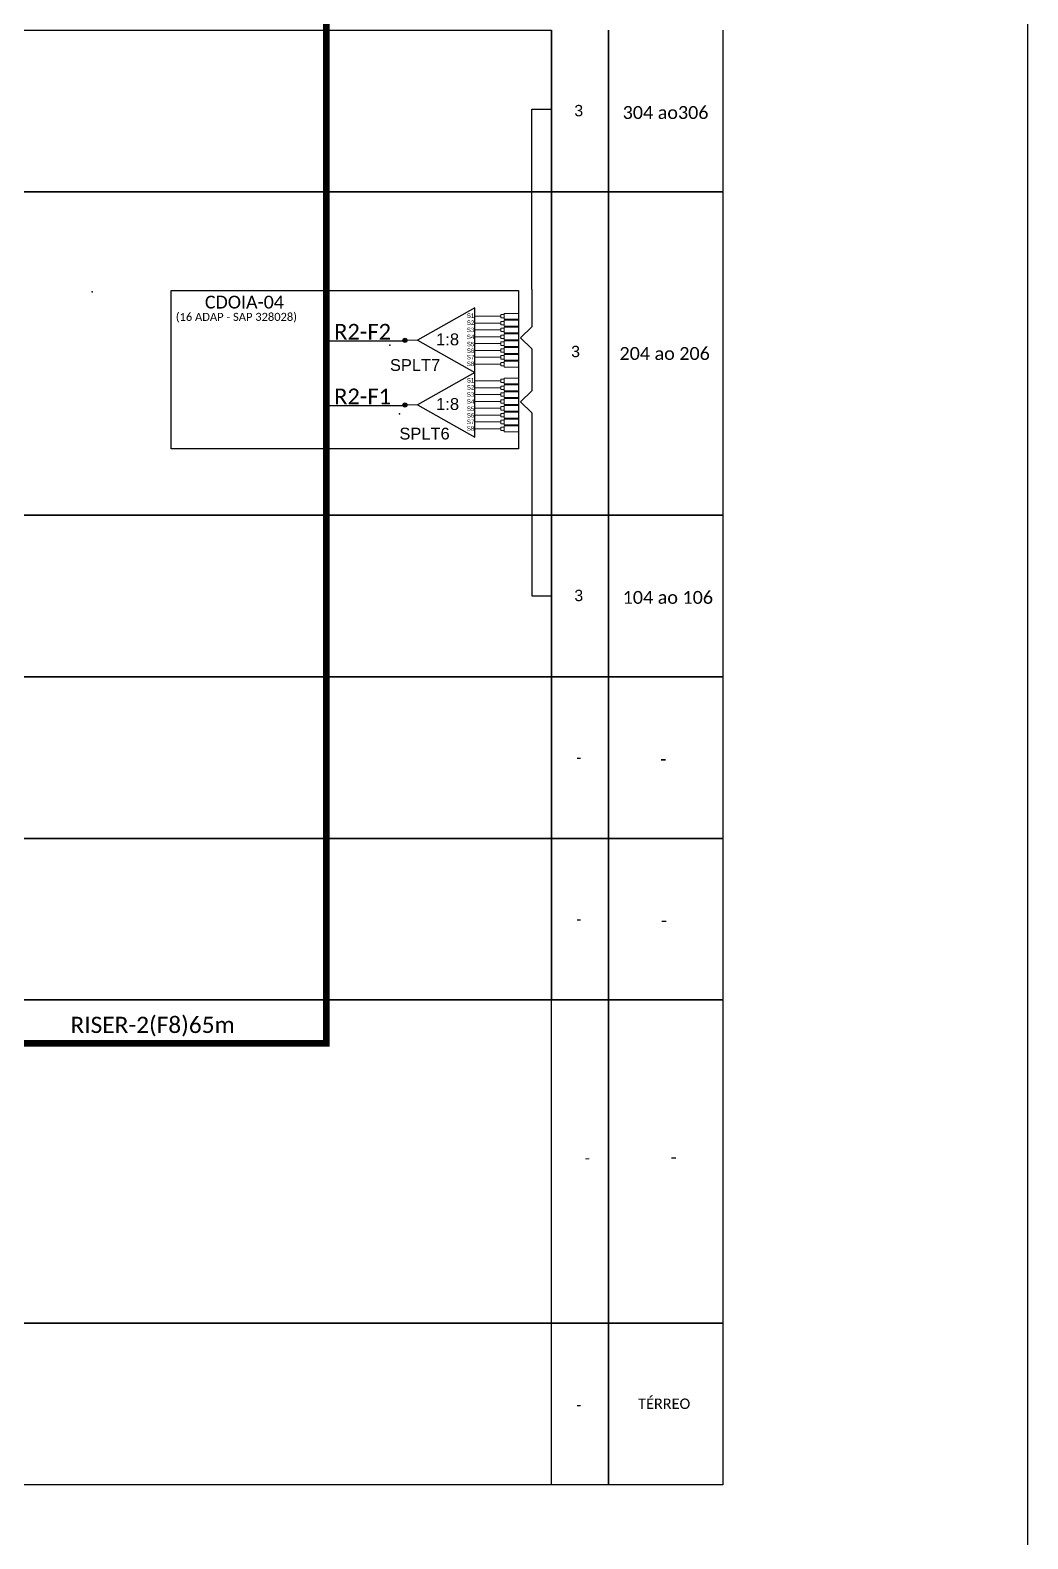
# Model space of a CAD drawing. Header units: metres. Extents: x -834 to 7, y 763 to 1357.
# Drawn here: x -102.5 to 7.3, y 1025.3 to 1191.4 of the extents above; entities that cross this region are included whole.
import ezdxf
from ezdxf.enums import TextEntityAlignment as Align

# ---------------------------------------------------------------- set-up
doc = ezdxf.new("R2010")
doc.units = ezdxf.units.M
doc.styles.add('ARIAL', font='arial.ttf')
doc.styles.add('WMF-Calibri0', font='calibri.ttf')

# ---------------------------------------------------------------- blocks, each defined once
blk = doc.blocks.new('SPLITTER_')
blk.add_point((0, 0))
at = {"style": 'ARIAL', "flags": 4}
blk.add_attdef('SPLT', (0, -3.26), '', height=1.5, dxfattribs=at)
blk = doc.blocks.new('A$C415C251F')
at = {"color": 3}
blk.add_point((0, 0), dxfattribs=at)
blk = doc.blocks.new('LEG_CDOIA8_C-SPLT_ESQ')
at = {"color": 3, "extrusion": (0, 0, -1), "xscale": -1, "zscale": -1}
blk.add_blockref('A$C415C251F', (0, 0), dxfattribs=at)
at = {"color": 1, "style": 'WMF-Calibri0', "flags": 4}
blk.add_attdef('CDO', (21.44, -2.61), '', height=2, dxfattribs=at)
blk.add_attdef('MODELO', text='', height=1.5, dxfattribs=at).set_placement((22.54, -4.54), align=Align.CENTER)
at = {"style": 'ARIAL', "flags": 4}
blk.add_attdef('SPLITAGEM', text='', height=1.5, dxfattribs=at).set_placement((18.61, -12.59), align=Align.CENTER)
blk = doc.blocks.new('SPLT_1-8_SC-APC')
at = {"color": 1}
blk.add_lwpolyline([(-7.37, -2.1), (-17.04, -7.55), (-7.37, -13), (-7.37, -2.1)], dxfattribs=at)
at = {"color": 3, "lineweight": 0}
for points in [[(-2.99, -3.51), (-7.37, -3.51)], [(-7.37, -4.66), (-2.99, -4.66)], [(-2.41, -3.02), (-2.41, -4)], [(-2.41, -3.02), (0, -3.02)], [(-2.41, -4), (0, -4)], [(-2.41, -4.17), (-2.41, -5.16)], [(-2.41, -4.17), (0, -4.17)], [(-7.37, -5.82), (-2.99, -5.82)], [(-7.37, -6.97), (-2.99, -6.97)], [(-2.41, -5.16), (0, -5.16)], [(-2.41, -5.32), (-2.41, -6.31)], [(-2.41, -5.32), (0, -5.32)], [(-2.41, -6.31), (0, -6.31)], [(-2.41, -6.48), (-2.41, -7.46)], [(-2.41, -6.48), (0, -6.48)], [(-2.41, -7.46), (0, -7.46)], [(-7.37, -8.12), (-2.99, -8.12)], [(-7.37, -9.28), (-2.99, -9.28)], [(-2.41, -7.63), (-2.41, -8.62)], [(-2.41, -7.63), (0, -7.63)], [(-2.41, -8.62), (0, -8.62)], [(-2.41, -8.78), (-2.41, -9.77)], [(-2.41, -8.78), (0, -8.78)], [(-2.41, -9.77), (0, -9.77)], [(-2.41, -9.94), (-2.41, -10.92)], [(-2.41, -9.94), (0, -9.94)], [(-7.37, -10.43), (-2.99, -10.43)], [(-7.37, -11.58), (-2.99, -11.58)], [(-2.41, -10.92), (0, -10.92)], [(-2.41, -11.09), (-2.41, -12.08)], [(-2.41, -11.09), (0, -11.09)], [(-2.41, -12.08), (0, -12.08)]]:
    blk.add_lwpolyline(points, dxfattribs=at)
for points in [[(-2.99, -3.22), (-2.41, -3.22), (-2.41, -3.8), (-2.99, -3.8)], [(-2.99, -4.38), (-2.41, -4.38), (-2.41, -4.95), (-2.99, -4.95)], [(-2.99, -5.53), (-2.41, -5.53), (-2.41, -6.1), (-2.99, -6.1)], [(-2.99, -6.68), (-2.41, -6.68), (-2.41, -7.26), (-2.99, -7.26)], [(-2.99, -7.84), (-2.41, -7.84), (-2.41, -8.41), (-2.99, -8.41)], [(-2.99, -8.99), (-2.41, -8.99), (-2.41, -9.56), (-2.99, -9.56)], [(-2.99, -10.14), (-2.41, -10.14), (-2.41, -10.72), (-2.99, -10.72)], [(-2.99, -11.3), (-2.41, -11.3), (-2.41, -11.87), (-2.99, -11.87)]]:
    blk.add_lwpolyline(points, close=True, dxfattribs=at)
at = {"color": 1, "lineweight": 0}
blk.add_lwpolyline([(-17.04, -7.55), (-19.26, -7.55)], dxfattribs=at)
at = {"color": 1, "style": 'ARIAL'}
for s, height, p in [('S1', 0.75, (-8.74, -3.78)), ('S2', 0.75, (-8.74, -4.97)), ('1:8', 2, (-13.91, -8.4)), ('S3', 0.75, (-8.74, -6.18)), ('S4', 0.75, (-8.74, -7.36)), ('S5', 0.75, (-8.74, -8.57)), ('S6', 0.75, (-8.74, -9.69)), ('S7', 0.75, (-8.74, -10.78)), ('S8', 0.75, (-8.74, -11.9))]:
    blk.add_text(s, height=height, dxfattribs=at).set_placement(p)

msp = doc.modelspace()

# ---------------------------------------------------------------- hatches: boundary and pattern name
h = msp.add_hatch(color=3)
h.dxf.hatch_style = 1
edge = h.paths.add_edge_path()
edge.add_arc((-61.28, 1157.28), 0.233, 0, 360)
h = msp.add_hatch(color=3)
h.dxf.hatch_style = 1
edge = h.paths.add_edge_path()
edge.add_arc((-61.28, 1150.16), 0.233, 0, 360)

# ---------------------------------------------------------------- linework, layer by layer
for p, q in [((-252.76, 1191.42), (-45.16, 1191.42)), ((-252.76, 1191.42), (-45.16, 1191.42)), ((-45.16, 1191.42), (-45.16, 1173.63)), ((-45.16, 1173.63), (-45.16, 1191.42)), ((-45.16, 1191.42), (-45.16, 1173.63)), ((-45.16, 1173.63), (-45.16, 1191.42)), ((-38.87, 1173.63), (-38.87, 1191.42)), ((-38.87, 1191.42), (-38.87, 1173.63)), ((-38.87, 1173.63), (-38.87, 1191.42)), ((-38.87, 1191.42), (-38.87, 1173.63)), ((-26.29, 1191.42), (-26.29, 1173.63)), ((-26.29, 1191.42), (-26.29, 1173.63)), ((-45.16, 1173.63), (-252.76, 1173.63)), ((-252.76, 1173.63), (-45.16, 1173.63)), ((-45.16, 1173.63), (-252.76, 1173.63)), ((-252.76, 1173.63), (-45.16, 1173.63)), ((-38.87, 1173.63), (-45.16, 1173.63)), ((-45.16, 1173.63), (-45.16, 1138.04)), ((-45.16, 1173.63), (-38.87, 1173.63)), ((-45.16, 1138.04), (-45.16, 1173.63)), ((-38.87, 1173.63), (-45.16, 1173.63)), ((-45.16, 1173.63), (-45.16, 1138.04)), ((-45.16, 1173.63), (-38.87, 1173.63)), ((-45.16, 1138.04), (-45.16, 1173.63)), ((-26.29, 1173.63), (-38.87, 1173.63)), ((-38.87, 1173.63), (-26.29, 1173.63)), ((-38.87, 1138.04), (-38.87, 1173.63)), ((-38.87, 1173.63), (-38.87, 1138.04)), ((-26.29, 1173.63), (-38.87, 1173.63)), ((-38.87, 1173.63), (-26.29, 1173.63)), ((-38.87, 1138.04), (-38.87, 1173.63)), ((-38.87, 1173.63), (-38.87, 1138.04)), ((-26.29, 1173.63), (-26.29, 1138.04)), ((-26.29, 1173.63), (-26.29, 1138.04)), ((-45.16, 1138.04), (-252.76, 1138.04)), ((-252.76, 1138.04), (-45.16, 1138.04)), ((-45.16, 1138.04), (-252.76, 1138.04)), ((-252.76, 1138.04), (-45.16, 1138.04)), ((-38.87, 1138.04), (-45.16, 1138.04)), ((-45.16, 1138.04), (-45.16, 1120.25)), ((-45.16, 1138.04), (-38.87, 1138.04)), ((-45.16, 1120.25), (-45.16, 1138.04)), ((-38.87, 1138.04), (-45.16, 1138.04)), ((-45.16, 1138.04), (-45.16, 1120.25)), ((-45.16, 1138.04), (-38.87, 1138.04)), ((-45.16, 1120.25), (-45.16, 1138.04)), ((-26.29, 1138.04), (-38.87, 1138.04)), ((-38.87, 1138.04), (-26.29, 1138.04)), ((-38.87, 1120.25), (-38.87, 1138.04)), ((-38.87, 1138.04), (-38.87, 1120.25)), ((-26.29, 1138.04), (-38.87, 1138.04)), ((-38.87, 1138.04), (-26.29, 1138.04)), ((-38.87, 1120.25), (-38.87, 1138.04)), ((-38.87, 1138.04), (-38.87, 1120.25)), ((-26.29, 1138.04), (-26.29, 1120.25)), ((-26.29, 1138.04), (-26.29, 1120.25)), ((-45.16, 1120.25), (-252.76, 1120.25)), ((-252.76, 1120.25), (-45.16, 1120.25)), ((-45.16, 1120.25), (-252.76, 1120.25)), ((-252.76, 1120.25), (-45.16, 1120.25)), ((-38.87, 1120.25), (-45.16, 1120.25)), ((-45.16, 1120.25), (-45.16, 1102.45)), ((-45.16, 1120.25), (-38.87, 1120.25)), ((-45.16, 1102.45), (-45.16, 1120.25)), ((-38.87, 1120.25), (-45.16, 1120.25)), ((-45.16, 1120.25), (-45.16, 1102.45)), ((-45.16, 1120.25), (-38.87, 1120.25)), ((-45.16, 1102.45), (-45.16, 1120.25)), ((-26.29, 1120.25), (-38.87, 1120.25)), ((-38.87, 1120.25), (-26.29, 1120.25)), ((-38.87, 1102.45), (-38.87, 1120.25)), ((-38.87, 1120.25), (-38.87, 1102.45)), ((-26.29, 1120.25), (-38.87, 1120.25)), ((-38.87, 1120.25), (-26.29, 1120.25)), ((-38.87, 1102.45), (-38.87, 1120.25)), ((-38.87, 1120.25), (-38.87, 1102.45)), ((-26.29, 1120.25), (-26.29, 1102.45)), ((-26.29, 1120.25), (-26.29, 1102.45)), ((-45.16, 1102.45), (-252.76, 1102.45)), ((-252.76, 1102.45), (-45.16, 1102.45)), ((-45.16, 1102.45), (-252.76, 1102.45)), ((-252.76, 1102.45), (-45.16, 1102.45)), ((-38.87, 1102.45), (-45.16, 1102.45)), ((-45.16, 1102.45), (-45.16, 1084.66)), ((-45.16, 1102.45), (-38.87, 1102.45)), ((-45.16, 1084.66), (-45.16, 1102.45)), ((-38.87, 1102.45), (-45.16, 1102.45)), ((-45.16, 1102.45), (-45.16, 1084.66)), ((-45.16, 1102.45), (-38.87, 1102.45)), ((-45.16, 1084.66), (-45.16, 1102.45)), ((-26.29, 1102.45), (-38.87, 1102.45)), ((-38.87, 1102.45), (-26.29, 1102.45)), ((-38.87, 1084.66), (-38.87, 1102.45)), ((-38.87, 1102.45), (-38.87, 1084.66)), ((-26.29, 1102.45), (-38.87, 1102.45)), ((-38.87, 1102.45), (-26.29, 1102.45)), ((-38.87, 1084.66), (-38.87, 1102.45)), ((-38.87, 1102.45), (-38.87, 1084.66)), ((-26.29, 1102.45), (-26.29, 1084.66)), ((-26.29, 1102.45), (-26.29, 1084.66)), ((-45.16, 1084.66), (-233.89, 1084.66)), ((-45.16, 1084.66), (-233.89, 1084.66)), ((-38.87, 1084.66), (-45.16, 1084.66)), ((-38.87, 1084.66), (-45.16, 1084.66)), ((-26.29, 1084.66), (-38.87, 1084.66)), ((-26.29, 1084.66), (-38.87, 1084.66))]:
    msp.add_line(p, q)
at = {"color": 7}
msp.add_lwpolyline([(-833.74, 763.1), (7.26, 763.1), (7.26, 1357.1), (-833.74, 1357.1)], close=True, dxfattribs=at)
at = {"color": 6, "const_width": 0.726}
msp.add_lwpolyline([(-69.94, 1296.98), (-69.94, 1079.89), (-117.52, 1079.89)], dxfattribs=at)
at = {"color": 3}
for points in [[(-47.34, 1162.87), (-47.34, 1182.74), (-45.16, 1182.74)], [(-47.34, 1162.87), (-47.34, 1158.78), (-48.59, 1157.57), (-47.34, 1156.36)], [(-47.34, 1156.36), (-47.34, 1151.72), (-48.59, 1150.51), (-47.34, 1149.31)], [(-47.34, 1149.31), (-47.34, 1129.14), (-45.16, 1129.14)]]:
    msp.add_lwpolyline(points, dxfattribs=at)
at = {"color": 1}
for points in [[(-48.78, 1145.34), (-87.03, 1145.34), (-87.03, 1162.76), (-48.78, 1162.76)], [(-48.78, 1162.76), (-48.78, 1145.34)]]:
    msp.add_lwpolyline(points, dxfattribs=at)
at = {"color": 6}
for points in [[(-69.94, 1157.23), (-61.22, 1157.23)], [(-69.94, 1150.12), (-61.22, 1150.12)]]:
    msp.add_lwpolyline(points, dxfattribs=at)
for points in [[(-233.89, 1084.66), (-45.16, 1084.66)], [(-233.89, 1084.66), (-45.16, 1084.66)], [(-233.89, 1049.07), (-45.16, 1049.07)], [(-233.89, 1049.07), (-45.16, 1049.07)], [(-45.16, 1049.07), (-233.89, 1049.07)], [(-45.16, 1049.07), (-233.89, 1049.07)], [(-45.16, 1031.27), (-233.89, 1031.27)], [(-45.16, 1031.27), (-233.89, 1031.27)]]:
    msp.add_lwpolyline(points)
for points in [[(-45.16, 1084.66), (-38.87, 1084.66), (-38.87, 1049.07), (-45.16, 1049.07)], [(-45.16, 1084.66), (-38.87, 1084.66), (-38.87, 1049.07), (-45.16, 1049.07)], [(-38.87, 1084.66), (-26.29, 1084.66), (-26.29, 1049.07), (-38.87, 1049.07)], [(-38.87, 1084.66), (-26.29, 1084.66), (-26.29, 1049.07), (-38.87, 1049.07)], [(-45.16, 1049.07), (-38.87, 1049.07), (-38.87, 1031.27), (-45.16, 1031.27)], [(-45.16, 1049.07), (-38.87, 1049.07), (-38.87, 1031.27), (-45.16, 1031.27)], [(-38.87, 1049.07), (-26.29, 1049.07), (-26.29, 1031.27), (-38.87, 1031.27)], [(-38.87, 1049.07), (-26.29, 1049.07), (-26.29, 1031.27), (-38.87, 1031.27)]]:
    msp.add_lwpolyline(points, close=True)
at = {"color": 3}
for centre in [(-61.28, 1157.28), (-61.28, 1150.16)]:
    msp.add_circle(centre, 0.233, dxfattribs=at)

# ---------------------------------------------------------------- block references
ref = msp.add_blockref('LEG_CDOIA8_C-SPLT_ESQ', (-95.73, 1162.62), dxfattribs=dict(at, xscale=0.7047479877656797, yscale=0.7047479877656797, zscale=0.7047479877656797))
ref.add_attrib('CDO', 'CDOIA-04', (-83.31, 1160.78), dxfattribs={"color": 1, "height": 1.409, "style": 'WMF-Calibri0'})
ref.add_attrib('MODELO', '(16 ADAP - SAP 328028)', dxfattribs={"color": 1, "height": 0.8809, "style": 'WMF-Calibri0'}).set_placement((-79.84, 1159.42), align=Align.CENTER)
at = {"color": 3, "xscale": 0.6531839999997574, "yscale": 0.6531839999997574, "zscale": 0.6531839999997574}
for p in [(-48.78, 1162.22), (-48.78, 1155.1)]:
    msp.add_blockref('SPLT_1-8_SC-APC', p, dxfattribs=at)
ref = msp.add_blockref('SPLITTER_', (-62.94, 1156.73), dxfattribs=dict(xscale=0.8640000000001964, yscale=0.8640000000001964, zscale=0.8640000000001964))
ref.add_attrib('SPLT', 'SPLT7', (-62.94, 1153.91), dxfattribs={"height": 1.296, "style": 'ARIAL'})
ref = msp.add_blockref('SPLITTER_', (-61.9, 1149.18), dxfattribs=dict(xscale=0.8640000000001964, yscale=0.8640000000001964, zscale=0.8640000000001964))
ref.add_attrib('SPLT', 'SPLT6', (-61.9, 1146.36), dxfattribs={"height": 1.296, "style": 'ARIAL'})

# ---------------------------------------------------------------- texts
at = {"style": 'WMF-Calibri0'}
for s, height, p in [('304 ao306', 1.418, (-37.33, 1181.65)), ('204 ao 206', 1.418, (-37.68, 1155.12)), ('104 ao 106', 1.418, (-37.33, 1128.27)), ('-', 1.42, (-33.2, 1110.47)), ('-', 1.42, (-33.12, 1092.68)), ('-', 1.42, (-32.06, 1066.64)), ('TÉRREO', 1.147, (-35.63, 1039.63))]:
    msp.add_text(s, height=height, dxfattribs=at).set_placement(p)
at = {"color": 6, "style": 'WMF-Calibri0'}
for s, height, p in [('R2-F2', 1.728, (-69.08, 1157.36)), ('R2-F1', 1.728, (-69.08, 1150.24)), ('RISER-2(F8)65m', 1.7893, (-98.1, 1081.02))]:
    msp.add_text(s, height=height, dxfattribs=at).set_placement(p)
at = {"style": 'ARIAL', "flags": 12}
for tag, text, p in [('3', 'XX', (-42.16, 1182.57)), ('3', 'XX', (-42.51, 1156.05)), ('3', 'XX', (-42.16, 1129.19)), ('-', 'XX', (-42.16, 1111.39)), ('-', 'XX', (-42.16, 1093.6)), ('-', 'XX', (-41.21, 1067.31)), ('-', '3', (-42.16, 1040.12))]:
    msp.add_attdef(tag, text=text, height=1.25, dxfattribs=at).set_placement(p, align=Align.MIDDLE_CENTER)

doc.saveas('drawing.dxf')
